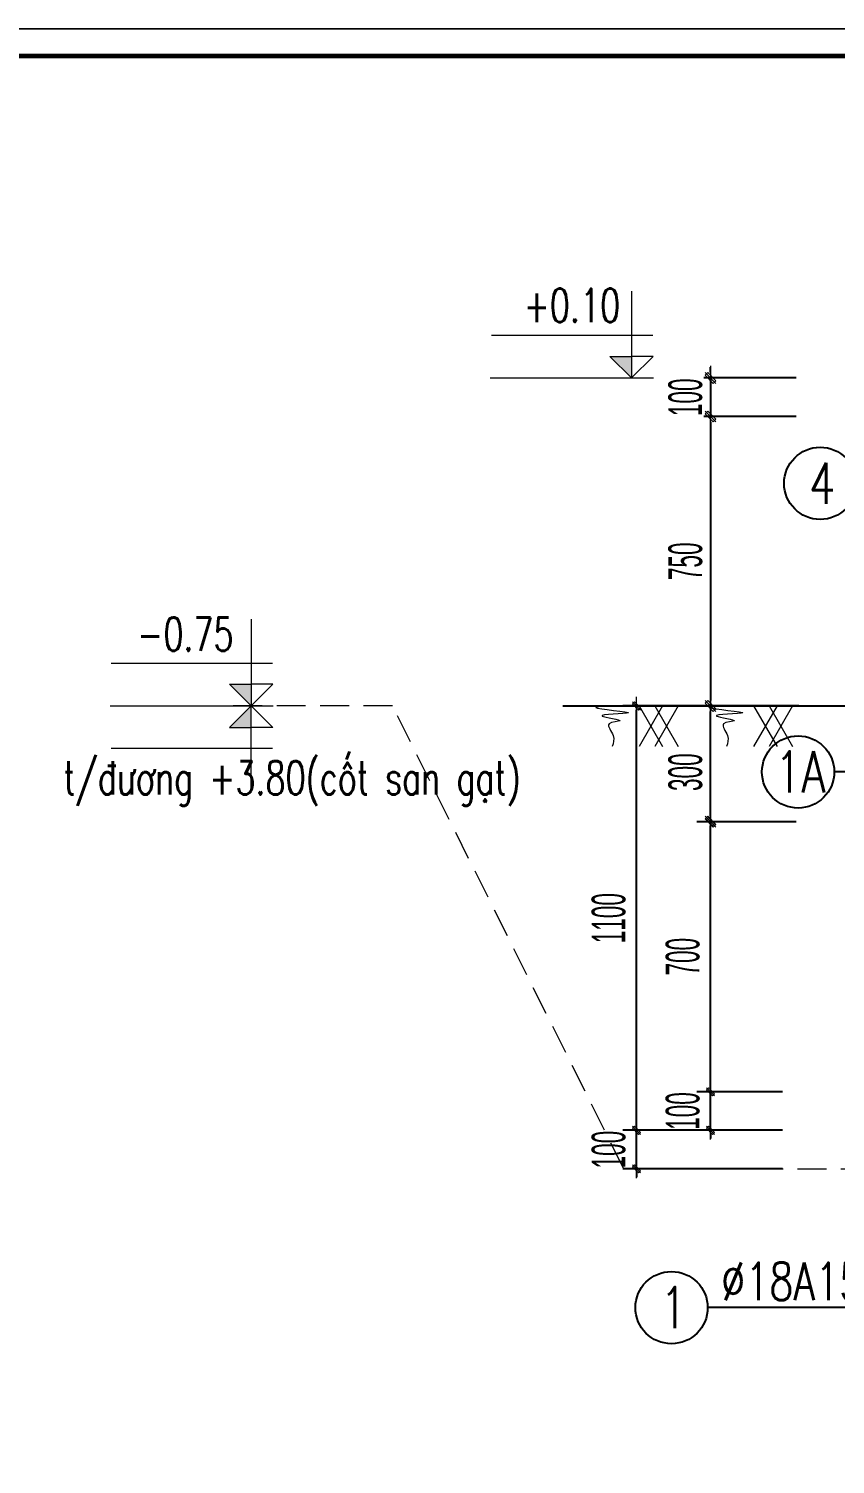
# Model space of a CAD drawing. Header units: inches. Extents: x 541671 to 837720, y 76128 to 1008472.
# Drawn here: x 611779 to 613869, y 361726 to 365446 of the extents above; entities that cross this region are included whole.
import ezdxf
from ezdxf.enums import TextEntityAlignment as Align

# ---------------------------------------------------------------- set-up
doc = ezdxf.new("R2010")
doc.units = ezdxf.units.IN
doc.header["$MEASUREMENT"] = 0
doc.header["$PDMODE"] = 32
doc.header["$PDSIZE"] = -1
doc.linetypes.add('HIDDEN', pattern=[0.375, 0.25, -0.125])
doc.layers.get('0').update_dxf_attribs({"lineweight": 18})
doc.layers.add('Khungten_LCDI', color=7, linetype='Continuous')
for name, color, linetype, lineweight in [('KICHTHUOC', 4, 'Continuous', 18), ('LC Dim', 8, 'Continuous', 18), ('LC Khac', 4, 'Continuous', 9), ('LC MANH DUT', 35, 'HIDDEN', 5), ('LC Net manh', 239, 'Continuous', 5), ('LC Net thay', 7, 'Continuous', 25), ('LC Text1', 3, 'Continuous', 20), ('LC Text2', 7, 'Continuous', 25)]:
    doc.layers.add(name, color=color, linetype=linetype, lineweight=lineweight)
doc.styles.add('HOATBIF', font='hoatbif.shx', dxfattribs={"width": 0.5})
doc.styles.add('Khungten', font='VHAVAN_2.TTF', dxfattribs={"width": 0.8, "height": 5000})
doc.styles.add('LC 3', font='vnsimli.shx', dxfattribs={"width": 0.75})
doc.styles.add('Title', font='VHAVAN_2.TTF', dxfattribs={"width": 0.8})
doc.dimstyles.new('Copy of 1-100(1-35)', dxfattribs={"dimscale": 35, "dimtxt": 2.5, "dimasz": 0.3, "dimexe": 1, "dimexo": 1, "dimgap": 0.8, "dimtad": 1, "dimdec": 0, "dimzin": 0, "dimdsep": 46, "dimtxsty": 'HOATBIF', "dimblk1": 'DOT', "dimblk2": 'DOT', "dimsah": 1, "dimcen": -0.1, "dimdle": 1, "dimclrd": 256, "dimclre": 256, "dimclrt": 4, "dimadec": 3, "dimazin": 2, "dimtfac": 0.333333, "dimtdec": 0, "dimtix": 1, "dimtmove": 2, "dimatfit": 3, "dimldrblk": 'DOT', "dimfxl": 1, "dimtvp": 0.833333, "dimtolj": 1, "dimtzin": 0, "dimarcsym": 0})
doc.dimstyles.new('Copy of 1-35', dxfattribs={"dimscale": 35, "dimtxt": 2.5, "dimasz": 0.4, "dimexe": 0.5, "dimexo": 0, "dimgap": 0.6, "dimtad": 1, "dimdec": 0, "dimzin": 0, "dimdsep": 46, "dimtxsty": 'HOATBIF', "dimblk1": 'DOT', "dimblk2": 'DOT', "dimsah": 1, "dimcen": -1, "dimdle": 1, "dimclrd": 256, "dimclre": 256, "dimclrt": 130, "dimadec": 0, "dimazin": 0, "dimtfac": 0.333333, "dimtdec": 0, "dimtix": 1, "dimtmove": 2, "dimatfit": 3, "dimldrblk": 'DOT', "dimfxl": 0.5, "dimtvp": 0.833333, "dimtolj": 1, "dimtzin": 12, "dimarcsym": 0})

# ---------------------------------------------------------------- blocks, each defined once
blk = doc.blocks.new('lcdi fix')
at = {"layer": 'Defpoints', "lineweight": 0}
blk.add_lwpolyline([(-1200, -14850), (-1200, 14850), (40800, 14850), (40800, -14850)], close=True, dxfattribs=at)
at = {"layer": 'Khungten_LCDI', "color": 5, "lineweight": 60}
blk.add_lwpolyline([(0, -14650), (0, 14650), (40600, 14650), (40600, -14650)], close=True, dxfattribs=at)
at = {"color": 7, "style": 'Khungten', "width": 0.8}
for tag, p in [('REVISION', (39499, -10746)), ('NGAYHT', (39546, -11609))]:
    blk.add_attdef(tag, text='', height=200, dxfattribs=at).set_placement(p, align=Align.CENTER)
at = {"layer": 'LC Text1', "style": 'Title', "width": 1.824646}
for tag, p, p2 in [('TENBANVE1', (36913, -8886), (40339, -8886)), ('TENBANVE2', (36913, -9562), (40339, -9562))]:
    blk.add_attdef(tag, text='', height=250, dxfattribs=at).set_placement(p, p2, align=Align.FIT)
at = {"layer": 'LC Text1', "style": 'Title', "width": 0.7}
blk.add_attdef('SOBANVE', text='', height=250, dxfattribs=at).set_placement((39562, -13896), align=Align.CENTER)
blk = doc.blocks.new('mat dat')
at = {"layer": 'LC Net manh'}
for p, q in [((2, 0), (3.73, -3)), ((3.73, 0), (2, -3)), ((3.15, 0), (4.88, -3)), ((4.88, 0), (3.15, -3))]:
    blk.add_line(p, q, dxfattribs=at)
blk.add_spline([(0, 0), (-1.21, -0.12), (1.21, -0.52), (-0.75, -0.75), (0.58, -1.1), (-0.23, -1.33), (0.06, -2.19), (0, -3)], degree=3, dxfattribs=at)
blk = doc.blocks.new('DOT')
at = {"layer": 'KICHTHUOC'}
blk.add_line((-2.25, 0), (2.25, 0), dxfattribs=at)
at = {"layer": 'KICHTHUOC', "color": 4}
blk.add_line((-1, -1), (1, 1), dxfattribs=at)
blk.add_lwpolyline([(0.5, 1), (-1, -0.5), (-0.5, -1), (1, 0.5)], close=True, dxfattribs=at)
blk = doc.blocks.new('*D417')
at = {"layer": 'Defpoints', "color": 0, "ltscale": 2, "transparency": 16777216}
for p in [(613354, 362591.1), (613767.7, 362591.1), (613767.7, 362491.1)]:
    blk.add_point(p, dxfattribs=at)
at = {"layer": 'LC Dim', "lineweight": -2, "ltscale": 2, "transparency": 16777216}
for p, q in [((613354, 362601.6), (613354, 362612.1)), ((613732.7, 362591.1), (613319, 362591.1)), ((613354, 362491.1), (613354, 362591.1)), ((613732.7, 362491.1), (613319, 362491.1)), ((613354, 362480.6), (613354, 362470.1))]:
    blk.add_line(p, q, dxfattribs=at)
at = {"layer": 'LC Dim', "lineweight": -2, "ltscale": 2, "transparency": 16777216, "xscale": 10.5, "yscale": 10.5, "zscale": 10.5}
for p, rotation in [((613354, 362591.1), 270), ((613354, 362491.1), 90)]:
    blk.add_blockref('DOT', p, dxfattribs=dict(at, rotation=rotation))
at = {"layer": 'LC Dim', "color": 4, "ltscale": 2, "transparency": 16777216, "insert": (613282.2, 362541.1), "char_height": 87.5, "attachment_point": 5, "rotation": 90, "style": 'HOATBIF'}
blk.add_mtext('\\A1;100', dxfattribs=at)
blk = doc.blocks.new('*D418')
at = {"layer": 'Defpoints', "color": 0, "ltscale": 2, "transparency": 16777216}
for p in [(613545.9, 362691.1), (613767.7, 362691.1), (613767.7, 362591.1)]:
    blk.add_point(p, dxfattribs=at)
at = {"layer": 'LC Dim', "lineweight": -2, "ltscale": 2, "transparency": 16777216}
for p, q in [((613545.9, 362701.6), (613545.9, 362712.1)), ((613732.7, 362691.1), (613510.9, 362691.1)), ((613545.9, 362591.1), (613545.9, 362691.1)), ((613732.7, 362591.1), (613510.9, 362591.1)), ((613545.9, 362580.6), (613545.9, 362570.1))]:
    blk.add_line(p, q, dxfattribs=at)
at = {"layer": 'LC Dim', "lineweight": -2, "ltscale": 2, "transparency": 16777216, "xscale": 10.5, "yscale": 10.5, "zscale": 10.5}
for p, rotation in [((613545.9, 362691.1), 270), ((613545.9, 362591.1), 90)]:
    blk.add_blockref('DOT', p, dxfattribs=dict(at, rotation=rotation))
at = {"layer": 'LC Dim', "color": 4, "ltscale": 2, "transparency": 16777216, "insert": (613474.1, 362641.1), "char_height": 87.5, "attachment_point": 5, "rotation": 90, "style": 'HOATBIF'}
blk.add_mtext('\\A1;100', dxfattribs=at)
blk = doc.blocks.new('*D419')
at = {"layer": 'Defpoints', "color": 0, "ltscale": 2, "transparency": 16777216}
for p in [(613545.9, 363391.1), (613767.7, 363391.1), (613767.7, 362691.1)]:
    blk.add_point(p, dxfattribs=at)
at = {"layer": 'LC Dim', "lineweight": -2, "ltscale": 2, "transparency": 16777216}
for p, q in [((613732.7, 363391.1), (613510.9, 363391.1)), ((613545.9, 362701.6), (613545.9, 363380.6)), ((613732.7, 362691.1), (613510.9, 362691.1))]:
    blk.add_line(p, q, dxfattribs=at)
at = {"layer": 'LC Dim', "lineweight": -2, "ltscale": 2, "transparency": 16777216, "xscale": 10.5, "yscale": 10.5, "zscale": 10.5}
for p, rotation in [((613545.9, 363391.1), 90), ((613545.9, 362691.1), 270)]:
    blk.add_blockref('DOT', p, dxfattribs=dict(at, rotation=rotation))
at = {"layer": 'LC Dim', "color": 4, "ltscale": 2, "transparency": 16777216, "insert": (613474.1, 363041.1), "char_height": 87.5, "attachment_point": 5, "rotation": 90, "style": 'HOATBIF'}
blk.add_mtext('\\A1;700', dxfattribs=at)
blk = doc.blocks.new('*D420')
at = {"layer": 'Defpoints', "color": 0, "ltscale": 2, "transparency": 16777216}
for p in [(613354, 363691), (613809.9, 363691), (613767.7, 362591.1)]:
    blk.add_point(p, dxfattribs=at)
at = {"layer": 'LC Dim', "lineweight": -2, "ltscale": 2, "transparency": 16777216}
for p, q in [((613774.9, 363691), (613319, 363691)), ((613354, 362601.6), (613354, 363680.5)), ((613732.7, 362591.1), (613319, 362591.1))]:
    blk.add_line(p, q, dxfattribs=at)
at = {"layer": 'LC Dim', "lineweight": -2, "ltscale": 2, "transparency": 16777216, "xscale": 10.5, "yscale": 10.5, "zscale": 10.5}
for p, rotation in [((613354, 363691), 90), ((613354, 362591.1), 270)]:
    blk.add_blockref('DOT', p, dxfattribs=dict(at, rotation=rotation))
at = {"layer": 'LC Dim', "color": 4, "ltscale": 2, "transparency": 16777216, "insert": (613282.2, 363141), "char_height": 87.5, "attachment_point": 5, "rotation": 90, "style": 'HOATBIF'}
blk.add_mtext('\\A1;1100', dxfattribs=at)
blk = doc.blocks.new('*D404')
at = {"layer": 'Defpoints', "color": 0, "ltscale": 50, "transparency": 16777216}
for p in [(613767.7, 364441.1), (613545.9, 363691), (613767.7, 363691)]:
    blk.add_point(p, dxfattribs=at)
at = {"layer": 'LC Dim', "lineweight": -2, "ltscale": 50, "transparency": 16777216}
for p, q in [((613767.7, 364441.1), (613528.4, 364441.1)), ((613545.9, 364427.1), (613545.9, 363705)), ((613767.7, 363691), (613528.4, 363691))]:
    blk.add_line(p, q, dxfattribs=at)
at = {"layer": 'LC Dim', "lineweight": -2, "ltscale": 50, "transparency": 16777216, "xscale": 14, "yscale": 14, "zscale": 14}
for p, rotation in [((613545.9, 364441.1), 90), ((613545.9, 363691), 270)]:
    blk.add_blockref('DOT', p, dxfattribs=dict(at, rotation=rotation))
at = {"layer": 'LC Dim', "color": 130, "ltscale": 50, "transparency": 16777216, "insert": (613481.1, 364066), "char_height": 87.5, "attachment_point": 5, "rotation": 90, "style": 'HOATBIF'}
blk.add_mtext('\\A1;750', dxfattribs=at)
blk = doc.blocks.new('*D405')
at = {"layer": 'Defpoints', "color": 0, "ltscale": 50, "transparency": 16777216}
for p in [(613545.9, 363691), (613767.7, 363691), (613767.7, 363391.1)]:
    blk.add_point(p, dxfattribs=at)
at = {"layer": 'LC Dim', "lineweight": -2, "ltscale": 50, "transparency": 16777216}
for p, q in [((613767.7, 363691), (613528.4, 363691)), ((613545.9, 363405.1), (613545.9, 363677)), ((613767.7, 363391.1), (613528.4, 363391.1))]:
    blk.add_line(p, q, dxfattribs=at)
at = {"layer": 'LC Dim', "lineweight": -2, "ltscale": 50, "transparency": 16777216, "xscale": 14, "yscale": 14, "zscale": 14}
for p, rotation in [((613545.9, 363691), 90), ((613545.9, 363391.1), 270)]:
    blk.add_blockref('DOT', p, dxfattribs=dict(at, rotation=rotation))
at = {"layer": 'LC Dim', "color": 130, "ltscale": 50, "transparency": 16777216, "insert": (613481.1, 363519.4), "char_height": 87.5, "attachment_point": 5, "rotation": 90, "style": 'HOATBIF'}
blk.add_mtext('\\A1;300', dxfattribs=at)
blk = doc.blocks.new('CT')
at = {"layer": 'LC Khac'}
blk.add_hatch(color=252, dxfattribs=at).paths.add_polyline_path([(3.25, 1.6), (1.64, 1.6), (1.64, 0)])
at = {"layer": 'LC Khac', "color": 9, "ltscale": 50}
for p, q in [((0.05, 3.14), (12, 3.14)), ((12.09, 0), (0, 0))]:
    blk.add_line(p, q, dxfattribs=at)
for points in [[(1.64, 6.43), (1.64, 0)], [(1.64, 0), (0.03, 1.6), (1.64, 1.6)], [(1.64, 0), (3.25, 1.6), (1.64, 1.6)]]:
    blk.add_lwpolyline(points, dxfattribs=at)
at = {"layer": 'LC Khac', "color": 3, "style": 'LC 3', "width": 0.75}
blk.add_attdef('CT', (1.91, 3.5), '', height=2.2, dxfattribs=at)
blk = doc.blocks.new('*D406')
at = {"layer": 'Defpoints', "color": 0, "ltscale": 50, "transparency": 16777216}
for p in [(613767.7, 364541.1), (613545.9, 364441.1), (613767.7, 364441.1)]:
    blk.add_point(p, dxfattribs=at)
at = {"layer": 'LC Dim', "lineweight": -2, "ltscale": 50, "transparency": 16777216}
for p, q in [((613767.7, 364541.1), (613528.4, 364541.1)), ((613545.9, 364555.1), (613545.9, 364569.1)), ((613545.9, 364541.1), (613545.9, 364441.1)), ((613767.7, 364441.1), (613528.4, 364441.1)), ((613545.9, 364427.1), (613545.9, 364413.1))]:
    blk.add_line(p, q, dxfattribs=at)
at = {"layer": 'LC Dim', "lineweight": -2, "ltscale": 50, "transparency": 16777216, "xscale": 14, "yscale": 14, "zscale": 14}
for p, rotation in [((613545.9, 364541.1), 270), ((613545.9, 364441.1), 90)]:
    blk.add_blockref('DOT', p, dxfattribs=dict(at, rotation=rotation))
at = {"layer": 'LC Dim', "color": 130, "ltscale": 50, "transparency": 16777216, "insert": (613481.1, 364491.1), "char_height": 87.5, "attachment_point": 5, "rotation": 90, "style": 'HOATBIF'}
blk.add_mtext('\\A1;100', dxfattribs=at)

msp = doc.modelspace()

# ---------------------------------------------------------------- linework, layer by layer
at = {"layer": 'LC MANH DUT', "lineweight": 0, "ltscale": 300}
for p, q in [((612721.5, 363691.1), (612284, 363691.1)), ((613321.5, 362491.1), (612721.5, 363691.1)), ((613321.5, 362491.1), (613921.5, 362491.1))]:
    msp.add_line(p, q, dxfattribs=at)
at = {"layer": 'LC Net thay', "ltscale": 2}
msp.add_line((613163.4, 363691.1), (614446.5, 363691.1), dxfattribs=at)
at = {"layer": 'LC Text2', "ltscale": 100}
for centre in [(613830.3, 364268.1), (613773, 363520), (613444.9, 362131.6)]:
    msp.add_circle(centre, 93.6, dxfattribs=at)

# ---------------------------------------------------------------- block references
at = {"layer": 'LC Khac', "xscale": 35.0000000000455, "yscale": 35.0000000000455, "zscale": 35.0000000000455}
for p in [(613291.3, 363691.1), (613587.8, 363691.1)]:
    msp.add_blockref('mat dat', p, dxfattribs=at)
at = {"layer": 'LC Net thay', "xscale": 0.3500000090783435, "yscale": 0.3500000090783435, "zscale": 0.3500000090783435}
for p in [(605292, 370643.9), (605292, 360248.9)]:
    msp.add_blockref('lcdi fix', p, dxfattribs=at)
at = {"layer": 'LC Text1'}
ref = msp.add_blockref('CT', (613398.4, 364541.1), dxfattribs=dict(at, xscale=-35.0000000000455, yscale=35.0000000000455, zscale=35.0000000000455))
ref.add_attrib('CT', '+0.10', (613061.9, 364686), dxfattribs={"color": 3, "height": 86.81, "style": 'LC 3', "width": 0.7})
ref = msp.add_blockref('CT', (612412.8, 363691.1), dxfattribs=dict(at, xscale=-35.0000000000455, yscale=35.0000000000455, zscale=35.0000000000455))
ref.add_attrib('CT', '-0.75', (612060, 363833.9), dxfattribs={"color": 3, "height": 86.81, "style": 'LC 3', "width": 0.7})
ref = msp.add_blockref('CT', (612412.8, 363691.1), dxfattribs=dict(at, xscale=35.0000000000455, yscale=35.0000000000455, zscale=35.0000000000455, rotation=180))
ref.add_attrib('CT', 't/®\xad¬ng +3.80(cèt san g¹t)', (611869.1, 363461.4), dxfattribs={"color": 3, "height": 86.806, "style": 'LC 3', "width": 0.7})

# ---------------------------------------------------------------- texts
at = {"layer": 'LC Text2', "ltscale": 100, "style": 'LC 3', "width": 0.75}
for s, height, p in [('4', 106.9, (613835.6, 364268.1)), ('1A', 106.94, (613778.3, 363520)), ('1', 106.9, (613450.2, 362131.6))]:
    msp.add_text(s, height=height, dxfattribs=at).set_placement(p, align=Align.MIDDLE_CENTER)
at = {"layer": 'LC Text2', "linetype": 'ByBlock', "style": 'LC 3', "width": 0.75}
msp.add_text('%%C18A150', height=97.22, dxfattribs=at).set_placement((613573.5, 362151.3))

# ---------------------------------------------------------------- dimensions: what is measured, and where the dimension line sits
at = {"layer": 'LC Dim', "ltscale": 50}
for base, p1, p2, picture, middle in [((613545.9, 364441.1), (613767.7, 364541.1), (613767.7, 364441.1), '*D406', (613481.1, 364491.1)), ((613545.9, 363691), (613767.7, 364441.1), (613767.7, 363691), '*D404', (613481.1, 364066))]:
    dim = msp.add_linear_dim(base=base, p1=p1, p2=p2, angle=90, dimstyle='Copy of 1-35', dxfattribs=at)
    dim.commit()
    dim.dimension.update_dxf_attribs({"geometry": picture, "text_midpoint": middle})
dim = msp.add_linear_dim(base=(613545.9, 363691), p1=(613767.7, 363391.1), p2=(613767.7, 363691), angle=90, dimstyle='Copy of 1-35', dxfattribs=at)
dim.commit()
dim.dimension.update_dxf_attribs({"geometry": '*D405', "text_midpoint": (613481.1, 363519.4), "dimtype": 128})
at = {"layer": 'LC Dim', "ltscale": 2}
for base, p1, p2, picture, middle in [((613354, 363691), (613767.7, 362591.1), (613809.9, 363691), '*D420', (613282.2, 363141)), ((613545.9, 363391.1), (613767.7, 362691.1), (613767.7, 363391.1), '*D419', (613474.1, 363041.1)), ((613545.9, 362691.1), (613767.7, 362591.1), (613767.7, 362691.1), '*D418', (613474.1, 362641.1)), ((613354, 362591.1), (613767.7, 362491.1), (613767.7, 362591.1), '*D417', (613282.2, 362541.1))]:
    dim = msp.add_linear_dim(base=base, p1=p1, p2=p2, angle=90, dimstyle='Copy of 1-100(1-35)', dxfattribs=at)
    dim.commit()
    dim.dimension.update_dxf_attribs({"geometry": picture, "text_midpoint": middle})

# ---------------------------------------------------------------- leaders
for points in [[(614466.2, 363330.1), (614397.6, 363520), (613866.6, 363520)], [(614096.7, 362742), (614034.5, 362131.6), (613538.5, 362131.6)]]:
    msp.add_leader(points, dimstyle='Copy of 1-100(1-35)', dxfattribs=at)

doc.saveas('drawing.dxf')
